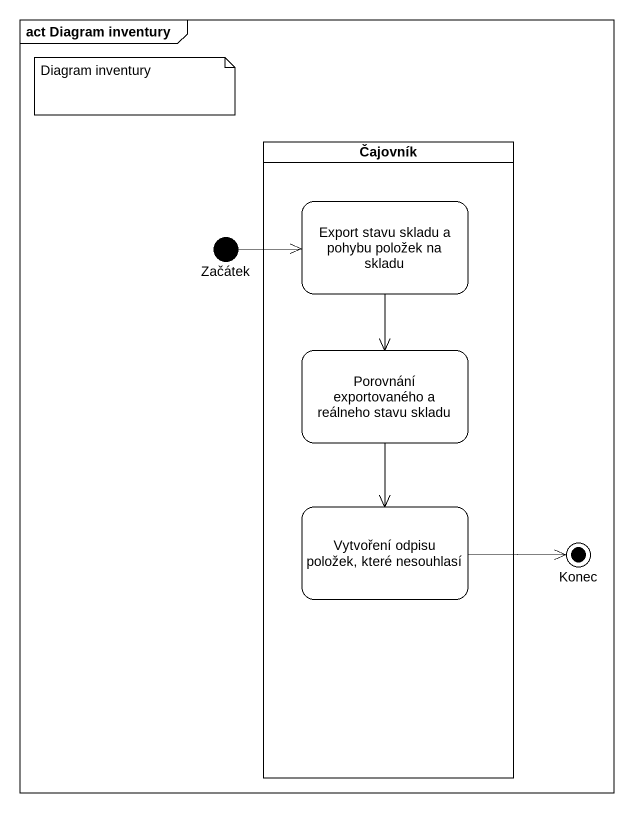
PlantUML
@startuml
mainframe act Diagram inventury
hide empty description
state Čajovník <<partition>> {
  state "Export stavu skladu a pohybu položek na skladu" as Export_stavu_skladu_a
  state "Porovnání exportovaného a reálneho stavu skladu" as Porovnání_exportovaného_a
  state "Vytvoření odpisu položek, které nesouhlasí" as Vytvoření_odpisu_položek
}
state Začátek <<start>>
state Konec <<end>>
Začátek -right-> Export_stavu_skladu_a
Export_stavu_skladu_a --> Porovnání_exportovaného_a
Porovnání_exportovaného_a --> Vytvoření_odpisu_položek
Vytvoření_odpisu_položek -right-> Konec
note as N1
  Diagram inventury
end note
@enduml
